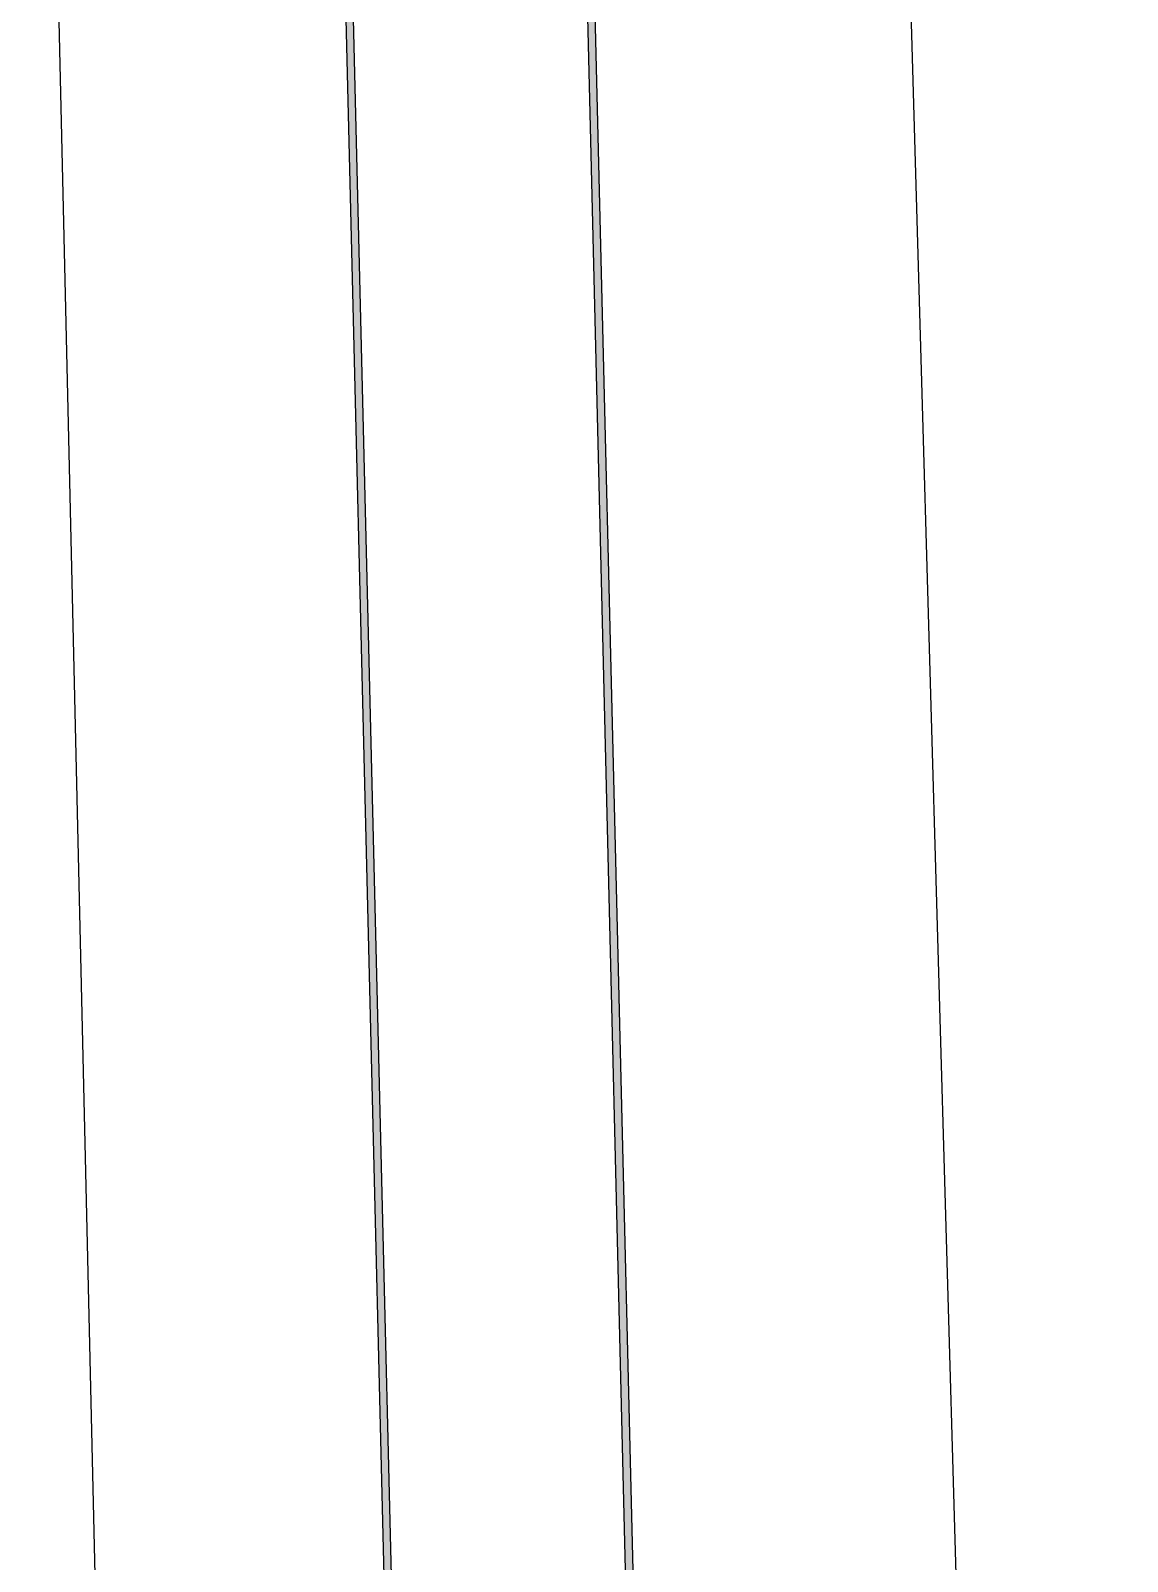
# Model space of a CAD drawing. Header units: metres. Extents: x 668617 to 675126, y 2286318 to 2293677.
# Drawn here: x 669920.67 to 669934.74, y 2287405.8 to 2287425.45 of the extents above; entities that cross this region are included whole.
import ezdxf

# ---------------------------------------------------------------- set-up
doc = ezdxf.new("R2010")
doc.units = ezdxf.units.M
doc.header["$MEASUREMENT"] = 0
doc.layers.add('DMTG-PB-BANQUETAS', color=251, linetype='Continuous')
doc.layers.add('DMTG-SH-LINEA DISCONTINUA', color=252, linetype='Continuous')

# ---------------------------------------------------------------- blocks, each defined once
blk = doc.blocks.new('*U341')
blk.add_hatch(color=252).paths.add_polyline_path([(0.0499871549510492, 0.0011332913482612), (-0.6299905996933822, 29.99357914130696), (-0.7299649090747933, 29.99131256035671), (-0.0499871544330005, -0.001133289485616)])
blk.add_lwpolyline([(0.0499871549510492, 0.0011332913482612), (-0.6299905996933822, 29.99357914130696), (-0.7299649090747933, 29.99131256035671), (-0.0499871544330005, -0.001133289485616)], close=True)
blk = doc.blocks.new('*U340')
blk.add_hatch(color=252).paths.add_polyline_path([(0.0499871549510492, 0.0011332913482612), (-0.6299905996933822, 29.99357914130696), (-0.7299649090747933, 29.99131256035671), (-0.0499871544330005, -0.001133289485616)])
blk.add_lwpolyline([(0.0499871549510492, 0.0011332913482612), (-0.6299905996933822, 29.99357914130696), (-0.7299649090747933, 29.99131256035671), (-0.0499871544330005, -0.001133289485616)], close=True)

msp = doc.modelspace()

# ---------------------------------------------------------------- linework, layer by layer
at = {"layer": 'DMTG-PB-BANQUETAS'}
msp.add_lwpolyline([(669933.0387485742, 2287443.390174519), (669932.6657844016, 2287443.260923888), (669932.3243026799, 2287443.061438966), (669932.0273694848, 2287442.800623558), (669931.7860509465, 2287442.487396223), (669931.6094427744, 2287442.134690179), (669931.5046259701, 2287441.753453457), (669934.7440745682, 2287329.095315752, 0.4137408769241015)], format="xyb", dxfattribs=at)
msp.add_lwpolyline([(669920.1688418707, 2287342.652424508), (669920.7554314928, 2287343.001104326), (669921.2985168479, 2287343.417107087), (669921.7900317236, 2287343.891492085), (669922.2229467862, 2287344.420311098), (669922.5912105313, 2287344.996608603), (669922.8907492574, 2287345.610414396), (669921.0028237018, 2287427.051567894), (669920.8926909842, 2287427.71139877), (669920.7014202318, 2287428.352828032), (669920.4319301711, 2287428.964833839)], dxfattribs=at)

# ---------------------------------------------------------------- block references
at = {"layer": 'DMTG-SH-LINEA DISCONTINUA', "rotation": 180.0955938222612}
for name, p in [('*U340', (669927.6569750807, 2287434.270753199)), ('*U341', (669924.5577932406, 2287434.199417816))]:
    msp.add_blockref(name, p, dxfattribs=at)

doc.saveas('drawing.dxf')
